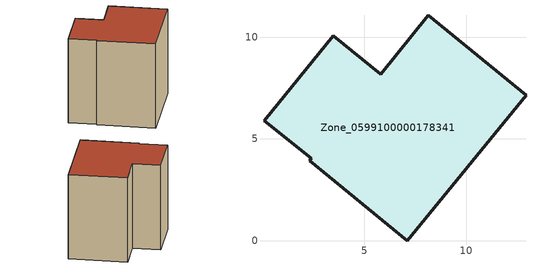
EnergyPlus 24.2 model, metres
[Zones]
Zone_0599100000178341
 floor ground (C_G): 2.31,3.93 2.39,4.04 0.07,5.9 3.48,10.08 5.8,8.19 8.14,11.07 12.95,7.14 7.12,0 z0
 wall outside (C_F): 7.12,0 12.95,7.14 8.14,11.07 5.8,8.19 3.48,10.08 0.07,5.9 2.39,4.04 2.31,3.93 7.12,0 z0:9.5
 roof outside (C_R): 2.39,4.04 2.31,3.93 7.12,0 12.95,7.14 8.14,11.07 5.8,8.19 3.48,10.08 0.07,5.9 z9.5
[BUILDING]
Pand.0599100000178341: North Axis=0; Terrain=City; Loads Convergence Tolerance Value=0.04; Temperature Convergence Tolerance Value=0.4; Solar Distribution=FullExterior; Maximum Number of Warmup Days=25; Minimum Number of Warmup Days=1
[Site:Location]
Rotterdam.The.Hague.AP_ZH_NLD Design_Conditions: Latitude=51.96; Longitude=4.45; Time Zone=1; Elevation=-4.5
[SITE:GROUNDTEMPERATURE:BUILDINGSURFACE]
18, 18, 18, 18, 18, 18, 18, 18, 18, 18, 18, 18
[MATERIAL] Thermal Absorptance=0.9; Solar Absorptance=0.7; Visible Absorptance=0.7
Name | Roughness | Thickness | Conductivity | Density | Specific Heat
G.TC.1946-1964 | MediumSmooth | 0.15 | 1 | 540 | 1210
F.TC.1946-1964 | Rough | 0.3 | 0.857143 | 1920 | 840
R.TC.1946-1964 | MediumRough | 0.2 | 0.235294 | 1500 | 1000
[CONSTRUCTION]
C_G: G.TC.1946-1964
C_F: F.TC.1946-1964
C_R: R.TC.1946-1964
[ZONE]
Zone_0599100000178341: Type=1; Multiplier=1; Ceiling Height=Autocalculate; Volume=Autocalculate; Floor Area=autocalculate; Part of Total Floor Area=Yes
[ZONEINFILTRATION:DESIGNFLOWRATE]
Infil_Zone_0599100000178341: Zone or ZoneList or Space or SpaceList=Zone_0599100000178341; Schedule=AlwaysOn; Design Flow Rate Calculation Method=Flow/Area; Flow Rate per Floor Area=0.003; Constant Term Coefficient=1; Temperature Term Coefficient=0; Velocity Term Coefficient=0; Velocity Squared Term Coefficient=0
[HVACTEMPLATE:ZONE:IDEALLOADSAIRSYSTEM]
Zone_0599100000178341: Maximum Heating Supply Air Temperature=50; Minimum Cooling Supply Air Temperature=13; Maximum Heating Supply Air Humidity Ratio=0.0156; Minimum Cooling Supply Air Humidity Ratio=0.0077; Heating Limit=NoLimit; Cooling Limit=NoLimit; Dehumidification Control Type=ConstantSensibleHeatRatio; Cooling Sensible Heat Ratio=0.7; Dehumidification Setpoint=60; Humidification Control Type=None; Humidification Setpoint=30; Outdoor Air Method=None; Outdoor Air Flow Rate per Person=0.00944; Outdoor Air Flow Rate per Zone Floor Area=0; Outdoor Air Flow Rate per Zone=0; Demand Controlled Ventilation Type=None; Outdoor Air Economizer Type=NoEconomizer; Heat Recovery Type=None; Sensible Heat Recovery Effectiveness=0.7; Latent Heat Recovery Effectiveness=0.65
[ZONECONTROL:THERMOSTAT]
ThermostatControl_Zone_0599100000178341: Zone or ZoneList=Zone_0599100000178341; Control Type Schedule=DualSetpointControlType; Control 1=Thermostat_Zone_0599100000178341; Temperature Difference Between Cutout And Setpoint=0
[THERMOSTATSETPOINT:DUALSETPOINT]
Thermostat_Zone_0599100000178341: Heating Setpoint Temperature Schedule=HeatingSetpoint_Zone_0599100000178341; Cooling Setpoint Temperature Schedule=CoolingSetpoint_Zone_0599100000178341
[SCHEDULE:COMPACT]
HeatingSetpoint_Zone_0599100000178341: Through: 12/31, For: AllDays, Until: 24:00, 21
CoolingSetpoint_Zone_0599100000178341: Through: 12/31, For: AllDays, Until: 24:00, 24
DualSetpointControlType: Through: 12/31, For: AllDays, Until: 24:00, 4
AlwaysOn: Through: 12/31, For: AllDays, Until: 24:00, 1
